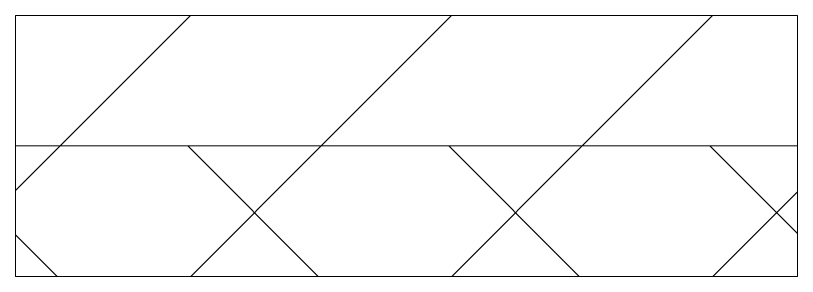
# Model space of a CAD drawing. Header units: inches. Extents: x -529 to 1063, y -2066 to -482.
# Drawn here: x 44.76 to 68.76, y -526.8 to -518.8 of the extents above; entities that cross this region are included whole.
import ezdxf

# ---------------------------------------------------------------- set-up
doc = ezdxf.new("R2010")
doc.units = ezdxf.units.IN
doc.header["$MEASUREMENT"] = 0
for name, color, linetype, lineweight in [('A-WALL', 113, 'Continuous', 18), ('A-WALL-PATT', 111, 'Continuous', 18), ('I-WALL', 2, 'Continuous', 18)]:
    doc.layers.add(name, color=color, linetype=linetype, lineweight=lineweight)

msp = doc.modelspace()

# ---------------------------------------------------------------- hatches: boundary and pattern name
at = {"layer": 'A-WALL-PATT', "lineweight": 9}
h = msp.add_hatch(dxfattribs=at)
h.set_pattern_fill('FP_2', color=256, style=0, pattern_type=2)
h.set_pattern_definition([(45, (0, 0), (-4.00647, 4.00647), [])])
h.paths.add_polyline_path([(68.756, -522.799), (68.756, -518.799), (44.756, -518.799), (44.756, -522.799)], flags=0)
h = msp.add_hatch(dxfattribs=at)
h.set_pattern_fill('FP_5', color=256, style=0, pattern_type=2)
h.set_pattern_definition([(45, (0, 0), (-4.00647, 4.00647), []), (135, (0, 0), (-4.00647, -4.00647), [])])
h.paths.add_polyline_path([(68.756, -526.799), (68.756, -522.799), (44.756, -522.799), (44.756, -526.799)], flags=0)

# ---------------------------------------------------------------- linework, layer by layer
at = {"layer": 'A-WALL'}
msp.add_line((44.756, -522.799), (68.756, -522.799), dxfattribs=at)
at = {"layer": 'I-WALL'}
for p, q in [((44.756, -526.799), (44.756, -518.799)), ((44.756, -518.799), (68.756, -518.799)), ((68.756, -518.799), (68.756, -526.799)), ((68.756, -526.799), (44.756, -526.799))]:
    msp.add_line(p, q, dxfattribs=at)

doc.saveas('drawing.dxf')
